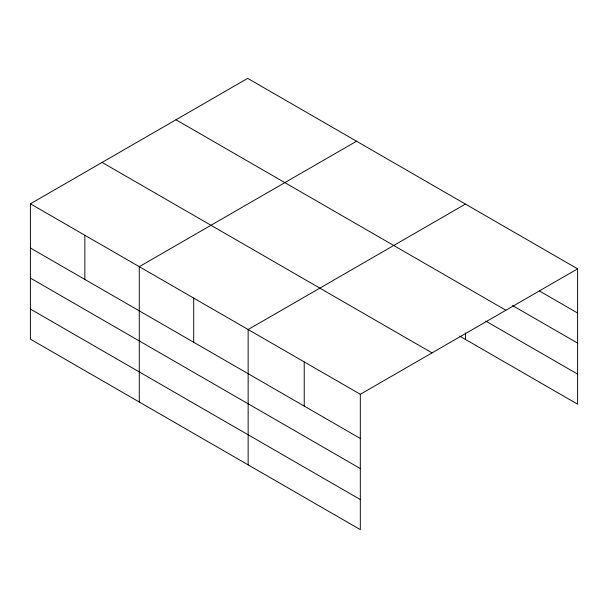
<?xml version="1.0" encoding="UTF-8"?>
<svg xmlns="http://www.w3.org/2000/svg" width="608" height="608" viewBox="0 0 608 608"><rect width="100%" height="100%" fill="white"/><g stroke="black" fill="none" stroke-linecap="round" stroke-linejoin="round"><path stroke-width="0.91" d="M30.4 203.817L360.316 394.288L360.316 529.629L30.4 339.158L30.4 203.817L247.684 78.371L577.6 268.842L577.6 404.183L459.739 336.14M356.554 141.223L139.27 266.676L139.27 402.01M465.432 204.083L248.148 329.528L248.148 464.869M360.316 394.288L577.6 268.842M539.395 290.966L577.6 313.021M512.574 305.566L577.6 343.102M175.978 119.768L505.894 310.24M485.746 321.07L577.6 374.102M102.106 162.42L432.022 352.891M30.4 247.996L360.316 438.467M30.4 278.076L360.316 468.555M30.4 309.069L360.316 499.548M465.432 332.842L465.432 339.424M304.228 361.912L304.228 406.091M193.709 298.102L193.709 342.281M84.839 235.243L84.839 279.422"/></g></svg>
